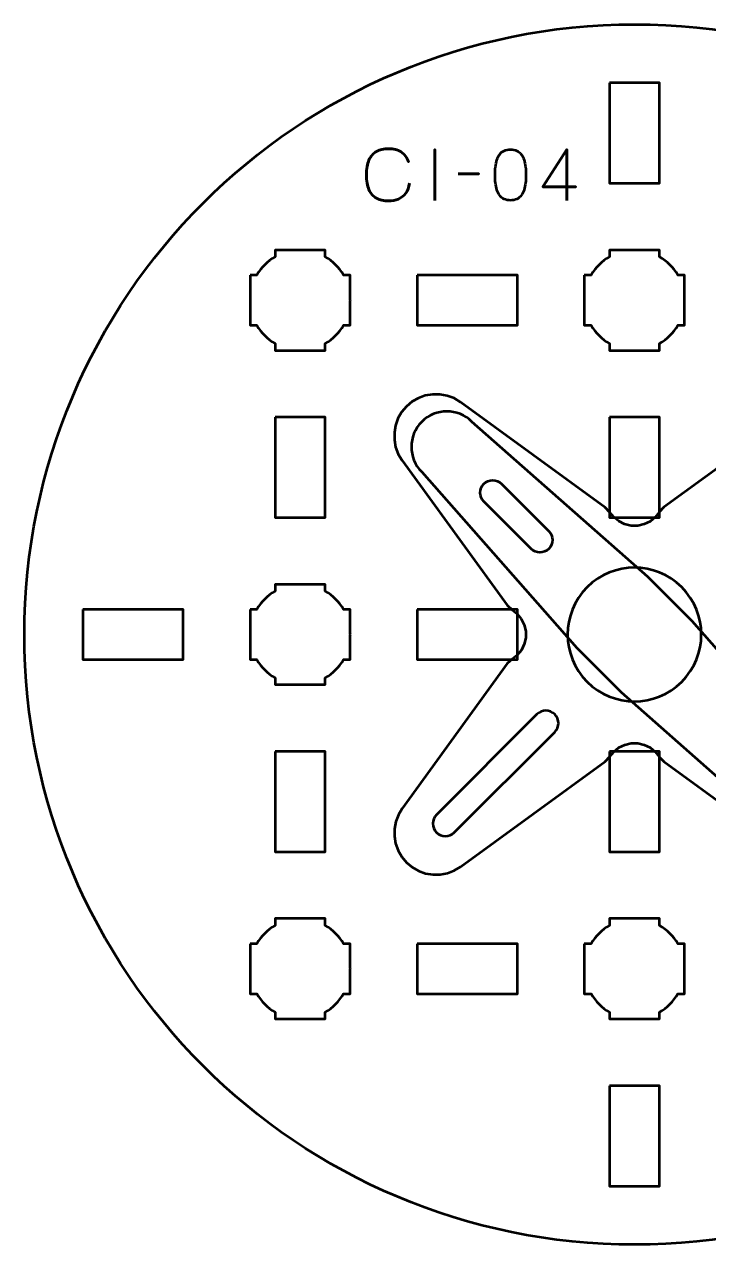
# Model space of a CAD drawing. Header units: centimetres. Extents: x -211 to 242, y -245 to 228.
# Drawn here: x -167.65 to -163.56, y -205.65 to -198.35 of the extents above; entities that cross this region are included whole.
import ezdxf

# ---------------------------------------------------------------- set-up
doc = ezdxf.new("R2010")
doc.units = ezdxf.units.CM
doc.header["$MEASUREMENT"] = 0
doc.layers.add('Layer 1', color=7, linetype='Continuous')

msp = doc.modelspace()

# ---------------------------------------------------------------- linework, layer by layer
at = {"layer": 'Layer 1', "color": 250, "lineweight": 53}
msp.add_ellipse((-164, -202), major_axis=(0, 3.65), ratio=1, dxfattribs=at)
at = {"layer": 'Layer 1', "lineweight": 53}
for points, knots in [([(-164.15004, -198.69995), (-164.15004, -198.69995), (-163.85004, -198.69995), (-163.85004, -198.69995), (-163.85004, -198.69995), (-163.85004, -198.69995), (-163.85004, -199.29995), (-163.85004, -199.29995), (-163.85004, -199.29995), (-163.85004, -199.29995), (-164.15004, -199.29995), (-164.15004, -199.29995), (-164.15004, -199.29995), (-164.15004, -199.29995), (-164.15004, -198.69995), (-164.15004, -198.69995)], [0, 0, 0, 0, 0.25, 0.25, 0.25, 0.25, 0.5, 0.5, 0.5, 0.5, 0.75, 0.75, 0.75, 0.75, 1, 1, 1, 1]), ([(-166.3, -199.84994), (-166.3, -199.84994), (-166.2598, -199.84994), (-166.2598, -199.84994), (-166.2598, -199.84994), (-166.23347, -199.80442), (-166.19551, -199.76649), (-166.15, -199.74016), (-166.15, -199.74016), (-166.15, -199.74016), (-166.15, -199.69994), (-166.15, -199.69994), (-166.15, -199.69994), (-166.15, -199.69994), (-165.85, -199.69994), (-165.85, -199.69994), (-165.85, -199.69994), (-165.85, -199.69994), (-165.85, -199.74013), (-165.85, -199.74013), (-165.85, -199.74013), (-165.80447, -199.76646), (-165.76648, -199.80441), (-165.74012, -199.84994), (-165.74012, -199.84994), (-165.74012, -199.84994), (-165.7, -199.84994), (-165.7, -199.84994), (-165.7, -199.84994), (-165.7, -199.84994), (-165.7, -199.99536), (-165.7, -199.99536), (-165.7, -199.99536), (-165.7, -199.99536), (-165.69994, -200.00001), (-165.69994, -200.00001), (-165.69994, -200.00001), (-165.69994, -200.00001), (-165.7, -200.00465), (-165.7, -200.00465), (-165.7, -200.00465), (-165.7, -200.00465), (-165.7, -200.14994), (-165.7, -200.14994), (-165.7, -200.14994), (-165.7, -200.14994), (-165.74007, -200.14994), (-165.74007, -200.14994), (-165.74007, -200.14994), (-165.76642, -200.19551), (-165.80442, -200.23352), (-165.85, -200.25988), (-165.85, -200.25988), (-165.85, -200.25988), (-165.85, -200.29994), (-165.85, -200.29994), (-165.85, -200.29994), (-165.85, -200.29994), (-165.99328, -200.29994), (-165.99328, -200.29994), (-165.99328, -200.29994), (-165.99328, -200.29994), (-165.99995, -200.30002), (-165.99995, -200.30002), (-165.99995, -200.30002), (-165.99995, -200.30002), (-166.00663, -200.29994), (-166.00663, -200.29994), (-166.00663, -200.29994), (-166.00663, -200.29994), (-166.15, -200.29994), (-166.15, -200.29994), (-166.15, -200.29994), (-166.15, -200.29994), (-166.15, -200.25984), (-166.15, -200.25984), (-166.15, -200.25984), (-166.19554, -200.23348), (-166.23352, -200.19549), (-166.25985, -200.14994), (-166.25985, -200.14994), (-166.25985, -200.14994), (-166.3, -200.14994), (-166.3, -200.14994), (-166.3, -200.14994), (-166.3, -200.14994), (-166.3, -199.84994), (-166.3, -199.84994)], [0, 0, 0, 0, 0.0454545, 0.0454545, 0.0454545, 0.0454545, 0.0909091, 0.0909091, 0.0909091, 0.0909091, 0.1363636, 0.1363636, 0.1363636, 0.1363636, 0.1818182, 0.1818182, 0.1818182, 0.1818182, 0.2272727, 0.2272727, 0.2272727, 0.2272727, 0.2727273, 0.2727273, 0.2727273, 0.2727273, 0.3181818, 0.3181818, 0.3181818, 0.3181818, 0.3636364, 0.3636364, 0.3636364, 0.3636364, 0.4090909, 0.4090909, 0.4090909, 0.4090909, 0.4545455, 0.4545455, 0.4545455, 0.4545455, 0.5, 0.5, 0.5, 0.5, 0.5454545, 0.5454545, 0.5454545, 0.5454545, 0.5909091, 0.5909091, 0.5909091, 0.5909091, 0.6363636, 0.6363636, 0.6363636, 0.6363636, 0.6818182, 0.6818182, 0.6818182, 0.6818182, 0.7272727, 0.7272727, 0.7272727, 0.7272727, 0.7727273, 0.7727273, 0.7727273, 0.7727273, 0.8181818, 0.8181818, 0.8181818, 0.8181818, 0.8636364, 0.8636364, 0.8636364, 0.8636364, 0.9090909, 0.9090909, 0.9090909, 0.9090909, 0.9545455, 0.9545455, 0.9545455, 0.9545455, 1, 1, 1, 1]), ([(-164.3, -199.84994), (-164.3, -199.84994), (-164.2598, -199.84994), (-164.2598, -199.84994), (-164.2598, -199.84994), (-164.23347, -199.80442), (-164.19551, -199.76649), (-164.15, -199.74016), (-164.15, -199.74016), (-164.15, -199.74016), (-164.15, -199.69994), (-164.15, -199.69994), (-164.15, -199.69994), (-164.15, -199.69994), (-163.85, -199.69994), (-163.85, -199.69994), (-163.85, -199.69994), (-163.85, -199.69994), (-163.85, -199.74013), (-163.85, -199.74013), (-163.85, -199.74013), (-163.80447, -199.76646), (-163.76648, -199.80441), (-163.74012, -199.84994), (-163.74012, -199.84994), (-163.74012, -199.84994), (-163.7, -199.84994), (-163.7, -199.84994), (-163.7, -199.84994), (-163.7, -199.84994), (-163.7, -199.99536), (-163.7, -199.99536), (-163.7, -199.99536), (-163.7, -199.99536), (-163.69994, -200.00001), (-163.69994, -200.00001), (-163.69994, -200.00001), (-163.69994, -200.00001), (-163.7, -200.00465), (-163.7, -200.00465), (-163.7, -200.00465), (-163.7, -200.00465), (-163.7, -200.14994), (-163.7, -200.14994), (-163.7, -200.14994), (-163.7, -200.14994), (-163.74007, -200.14994), (-163.74007, -200.14994), (-163.74007, -200.14994), (-163.76642, -200.19551), (-163.80442, -200.23352), (-163.85, -200.25988), (-163.85, -200.25988), (-163.85, -200.25988), (-163.85, -200.29994), (-163.85, -200.29994), (-163.85, -200.29994), (-163.85, -200.29994), (-163.99328, -200.29994), (-163.99328, -200.29994), (-163.99328, -200.29994), (-163.99328, -200.29994), (-163.99995, -200.30002), (-163.99995, -200.30002), (-163.99995, -200.30002), (-163.99995, -200.30002), (-164.00663, -200.29994), (-164.00663, -200.29994), (-164.00663, -200.29994), (-164.00663, -200.29994), (-164.15, -200.29994), (-164.15, -200.29994), (-164.15, -200.29994), (-164.15, -200.29994), (-164.15, -200.25984), (-164.15, -200.25984), (-164.15, -200.25984), (-164.19554, -200.23348), (-164.23352, -200.19549), (-164.25985, -200.14994), (-164.25985, -200.14994), (-164.25985, -200.14994), (-164.3, -200.14994), (-164.3, -200.14994), (-164.3, -200.14994), (-164.3, -200.14994), (-164.3, -199.84994), (-164.3, -199.84994)], [0, 0, 0, 0, 0.0454545, 0.0454545, 0.0454545, 0.0454545, 0.0909091, 0.0909091, 0.0909091, 0.0909091, 0.1363636, 0.1363636, 0.1363636, 0.1363636, 0.1818182, 0.1818182, 0.1818182, 0.1818182, 0.2272727, 0.2272727, 0.2272727, 0.2272727, 0.2727273, 0.2727273, 0.2727273, 0.2727273, 0.3181818, 0.3181818, 0.3181818, 0.3181818, 0.3636364, 0.3636364, 0.3636364, 0.3636364, 0.4090909, 0.4090909, 0.4090909, 0.4090909, 0.4545455, 0.4545455, 0.4545455, 0.4545455, 0.5, 0.5, 0.5, 0.5, 0.5454545, 0.5454545, 0.5454545, 0.5454545, 0.5909091, 0.5909091, 0.5909091, 0.5909091, 0.6363636, 0.6363636, 0.6363636, 0.6363636, 0.6818182, 0.6818182, 0.6818182, 0.6818182, 0.7272727, 0.7272727, 0.7272727, 0.7272727, 0.7727273, 0.7727273, 0.7727273, 0.7727273, 0.8181818, 0.8181818, 0.8181818, 0.8181818, 0.8636364, 0.8636364, 0.8636364, 0.8636364, 0.9090909, 0.9090909, 0.9090909, 0.9090909, 0.9545455, 0.9545455, 0.9545455, 0.9545455, 1, 1, 1, 1]), ([(-165.29999, -199.84993), (-165.29999, -199.84993), (-164.69998, -199.84993), (-164.69998, -199.84993), (-164.69998, -199.84993), (-164.69998, -199.84993), (-164.69998, -200.14993), (-164.69998, -200.14993), (-164.69998, -200.14993), (-164.69998, -200.14993), (-165.29999, -200.14993), (-165.29999, -200.14993), (-165.29999, -200.14993), (-165.29999, -200.14993), (-165.29999, -199.84993), (-165.29999, -199.84993)], [0, 0, 0, 0, 0.25, 0.25, 0.25, 0.25, 0.5, 0.5, 0.5, 0.5, 0.75, 0.75, 0.75, 0.75, 1, 1, 1, 1]), ([(-166.14997, -200.69991), (-166.14997, -200.69991), (-165.84997, -200.69991), (-165.84997, -200.69991), (-165.84997, -200.69991), (-165.84997, -200.69991), (-165.84997, -201.29992), (-165.84997, -201.29992), (-165.84997, -201.29992), (-165.84997, -201.29992), (-166.14997, -201.29992), (-166.14997, -201.29992), (-166.14997, -201.29992), (-166.14997, -201.29992), (-166.14997, -200.69991), (-166.14997, -200.69991)], [0, 0, 0, 0, 0.25, 0.25, 0.25, 0.25, 0.5, 0.5, 0.5, 0.5, 0.75, 0.75, 0.75, 0.75, 1, 1, 1, 1]), ([(-164.15004, -200.69991), (-164.15004, -200.69991), (-163.85004, -200.69991), (-163.85004, -200.69991), (-163.85004, -200.69991), (-163.85004, -200.69991), (-163.85004, -201.29992), (-163.85004, -201.29992), (-163.85004, -201.29992), (-163.85004, -201.29992), (-164.15004, -201.29992), (-164.15004, -201.29992), (-164.15004, -201.29992), (-164.15004, -201.29992), (-164.15004, -200.69991), (-164.15004, -200.69991)], [0, 0, 0, 0, 0.25, 0.25, 0.25, 0.25, 0.5, 0.5, 0.5, 0.5, 0.75, 0.75, 0.75, 0.75, 1, 1, 1, 1]), ([(-166.3, -201.84994), (-166.3, -201.84994), (-166.2598, -201.84994), (-166.2598, -201.84994), (-166.2598, -201.84994), (-166.23347, -201.80442), (-166.19551, -201.76649), (-166.15, -201.74016), (-166.15, -201.74016), (-166.15, -201.74016), (-166.15, -201.69994), (-166.15, -201.69994), (-166.15, -201.69994), (-166.15, -201.69994), (-165.85, -201.69994), (-165.85, -201.69994), (-165.85, -201.69994), (-165.85, -201.69994), (-165.85, -201.74013), (-165.85, -201.74013), (-165.85, -201.74013), (-165.80447, -201.76646), (-165.76648, -201.80441), (-165.74012, -201.84994), (-165.74012, -201.84994), (-165.74012, -201.84994), (-165.7, -201.84994), (-165.7, -201.84994), (-165.7, -201.84994), (-165.7, -201.84994), (-165.7, -201.99536), (-165.7, -201.99536), (-165.7, -201.99536), (-165.7, -201.99536), (-165.69994, -202.00001), (-165.69994, -202.00001), (-165.69994, -202.00001), (-165.69994, -202.00001), (-165.7, -202.00465), (-165.7, -202.00465), (-165.7, -202.00465), (-165.7, -202.00465), (-165.7, -202.14994), (-165.7, -202.14994), (-165.7, -202.14994), (-165.7, -202.14994), (-165.74007, -202.14994), (-165.74007, -202.14994), (-165.74007, -202.14994), (-165.76642, -202.19551), (-165.80442, -202.23352), (-165.85, -202.25988), (-165.85, -202.25988), (-165.85, -202.25988), (-165.85, -202.29994), (-165.85, -202.29994), (-165.85, -202.29994), (-165.85, -202.29994), (-165.99328, -202.29994), (-165.99328, -202.29994), (-165.99328, -202.29994), (-165.99328, -202.29994), (-165.99995, -202.30002), (-165.99995, -202.30002), (-165.99995, -202.30002), (-165.99995, -202.30002), (-166.00663, -202.29994), (-166.00663, -202.29994), (-166.00663, -202.29994), (-166.00663, -202.29994), (-166.15, -202.29994), (-166.15, -202.29994), (-166.15, -202.29994), (-166.15, -202.29994), (-166.15, -202.25984), (-166.15, -202.25984), (-166.15, -202.25984), (-166.19554, -202.23348), (-166.23352, -202.19549), (-166.25985, -202.14994), (-166.25985, -202.14994), (-166.25985, -202.14994), (-166.3, -202.14994), (-166.3, -202.14994), (-166.3, -202.14994), (-166.3, -202.14994), (-166.3, -201.84994), (-166.3, -201.84994)], [0, 0, 0, 0, 0.0454545, 0.0454545, 0.0454545, 0.0454545, 0.0909091, 0.0909091, 0.0909091, 0.0909091, 0.1363636, 0.1363636, 0.1363636, 0.1363636, 0.1818182, 0.1818182, 0.1818182, 0.1818182, 0.2272727, 0.2272727, 0.2272727, 0.2272727, 0.2727273, 0.2727273, 0.2727273, 0.2727273, 0.3181818, 0.3181818, 0.3181818, 0.3181818, 0.3636364, 0.3636364, 0.3636364, 0.3636364, 0.4090909, 0.4090909, 0.4090909, 0.4090909, 0.4545455, 0.4545455, 0.4545455, 0.4545455, 0.5, 0.5, 0.5, 0.5, 0.5454545, 0.5454545, 0.5454545, 0.5454545, 0.5909091, 0.5909091, 0.5909091, 0.5909091, 0.6363636, 0.6363636, 0.6363636, 0.6363636, 0.6818182, 0.6818182, 0.6818182, 0.6818182, 0.7272727, 0.7272727, 0.7272727, 0.7272727, 0.7727273, 0.7727273, 0.7727273, 0.7727273, 0.8181818, 0.8181818, 0.8181818, 0.8181818, 0.8636364, 0.8636364, 0.8636364, 0.8636364, 0.9090909, 0.9090909, 0.9090909, 0.9090909, 0.9545455, 0.9545455, 0.9545455, 0.9545455, 1, 1, 1, 1]), ([(-167.29995, -201.84986), (-167.29995, -201.84986), (-166.69995, -201.84986), (-166.69995, -201.84986), (-166.69995, -201.84986), (-166.69995, -201.84986), (-166.69995, -202.14986), (-166.69995, -202.14986), (-166.69995, -202.14986), (-166.69995, -202.14986), (-167.29995, -202.14986), (-167.29995, -202.14986), (-167.29995, -202.14986), (-167.29995, -202.14986), (-167.29995, -201.84986), (-167.29995, -201.84986)], [0, 0, 0, 0, 0.25, 0.25, 0.25, 0.25, 0.5, 0.5, 0.5, 0.5, 0.75, 0.75, 0.75, 0.75, 1, 1, 1, 1]), ([(-165.29999, -201.84986), (-165.29999, -201.84986), (-164.69998, -201.84986), (-164.69998, -201.84986), (-164.69998, -201.84986), (-164.69998, -201.84986), (-164.69998, -202.14986), (-164.69998, -202.14986), (-164.69998, -202.14986), (-164.69998, -202.14986), (-165.29999, -202.14986), (-165.29999, -202.14986), (-165.29999, -202.14986), (-165.29999, -202.14986), (-165.29999, -201.84986), (-165.29999, -201.84986)], [0, 0, 0, 0, 0.25, 0.25, 0.25, 0.25, 0.5, 0.5, 0.5, 0.5, 0.75, 0.75, 0.75, 0.75, 1, 1, 1, 1]), ([(-166.14997, -202.69998), (-166.14997, -202.69998), (-165.84997, -202.69998), (-165.84997, -202.69998), (-165.84997, -202.69998), (-165.84997, -202.69998), (-165.84997, -203.29998), (-165.84997, -203.29998), (-165.84997, -203.29998), (-165.84997, -203.29998), (-166.14997, -203.29998), (-166.14997, -203.29998), (-166.14997, -203.29998), (-166.14997, -203.29998), (-166.14997, -202.69998), (-166.14997, -202.69998)], [0, 0, 0, 0, 0.25, 0.25, 0.25, 0.25, 0.5, 0.5, 0.5, 0.5, 0.75, 0.75, 0.75, 0.75, 1, 1, 1, 1]), ([(-164.15004, -202.69998), (-164.15004, -202.69998), (-163.85004, -202.69998), (-163.85004, -202.69998), (-163.85004, -202.69998), (-163.85004, -202.69998), (-163.85004, -203.29998), (-163.85004, -203.29998), (-163.85004, -203.29998), (-163.85004, -203.29998), (-164.15004, -203.29998), (-164.15004, -203.29998), (-164.15004, -203.29998), (-164.15004, -203.29998), (-164.15004, -202.69998), (-164.15004, -202.69998)], [0, 0, 0, 0, 0.25, 0.25, 0.25, 0.25, 0.5, 0.5, 0.5, 0.5, 0.75, 0.75, 0.75, 0.75, 1, 1, 1, 1]), ([(-166.3, -203.84994), (-166.3, -203.84994), (-166.2598, -203.84994), (-166.2598, -203.84994), (-166.2598, -203.84994), (-166.23347, -203.80442), (-166.19551, -203.76649), (-166.15, -203.74016), (-166.15, -203.74016), (-166.15, -203.74016), (-166.15, -203.69994), (-166.15, -203.69994), (-166.15, -203.69994), (-166.15, -203.69994), (-165.85, -203.69994), (-165.85, -203.69994), (-165.85, -203.69994), (-165.85, -203.69994), (-165.85, -203.74013), (-165.85, -203.74013), (-165.85, -203.74013), (-165.80447, -203.76646), (-165.76648, -203.80441), (-165.74012, -203.84994), (-165.74012, -203.84994), (-165.74012, -203.84994), (-165.7, -203.84994), (-165.7, -203.84994), (-165.7, -203.84994), (-165.7, -203.84994), (-165.7, -203.99536), (-165.7, -203.99536), (-165.7, -203.99536), (-165.7, -203.99536), (-165.69994, -204.00001), (-165.69994, -204.00001), (-165.69994, -204.00001), (-165.69994, -204.00001), (-165.7, -204.00465), (-165.7, -204.00465), (-165.7, -204.00465), (-165.7, -204.00465), (-165.7, -204.14994), (-165.7, -204.14994), (-165.7, -204.14994), (-165.7, -204.14994), (-165.74007, -204.14994), (-165.74007, -204.14994), (-165.74007, -204.14994), (-165.76642, -204.19551), (-165.80442, -204.23352), (-165.85, -204.25988), (-165.85, -204.25988), (-165.85, -204.25988), (-165.85, -204.29994), (-165.85, -204.29994), (-165.85, -204.29994), (-165.85, -204.29994), (-165.99328, -204.29994), (-165.99328, -204.29994), (-165.99328, -204.29994), (-165.99328, -204.29994), (-165.99995, -204.30002), (-165.99995, -204.30002), (-165.99995, -204.30002), (-165.99995, -204.30002), (-166.00663, -204.29994), (-166.00663, -204.29994), (-166.00663, -204.29994), (-166.00663, -204.29994), (-166.15, -204.29994), (-166.15, -204.29994), (-166.15, -204.29994), (-166.15, -204.29994), (-166.15, -204.25984), (-166.15, -204.25984), (-166.15, -204.25984), (-166.19554, -204.23348), (-166.23352, -204.19549), (-166.25985, -204.14994), (-166.25985, -204.14994), (-166.25985, -204.14994), (-166.3, -204.14994), (-166.3, -204.14994), (-166.3, -204.14994), (-166.3, -204.14994), (-166.3, -203.84994), (-166.3, -203.84994)], [0, 0, 0, 0, 0.0454545, 0.0454545, 0.0454545, 0.0454545, 0.0909091, 0.0909091, 0.0909091, 0.0909091, 0.1363636, 0.1363636, 0.1363636, 0.1363636, 0.1818182, 0.1818182, 0.1818182, 0.1818182, 0.2272727, 0.2272727, 0.2272727, 0.2272727, 0.2727273, 0.2727273, 0.2727273, 0.2727273, 0.3181818, 0.3181818, 0.3181818, 0.3181818, 0.3636364, 0.3636364, 0.3636364, 0.3636364, 0.4090909, 0.4090909, 0.4090909, 0.4090909, 0.4545455, 0.4545455, 0.4545455, 0.4545455, 0.5, 0.5, 0.5, 0.5, 0.5454545, 0.5454545, 0.5454545, 0.5454545, 0.5909091, 0.5909091, 0.5909091, 0.5909091, 0.6363636, 0.6363636, 0.6363636, 0.6363636, 0.6818182, 0.6818182, 0.6818182, 0.6818182, 0.7272727, 0.7272727, 0.7272727, 0.7272727, 0.7727273, 0.7727273, 0.7727273, 0.7727273, 0.8181818, 0.8181818, 0.8181818, 0.8181818, 0.8636364, 0.8636364, 0.8636364, 0.8636364, 0.9090909, 0.9090909, 0.9090909, 0.9090909, 0.9545455, 0.9545455, 0.9545455, 0.9545455, 1, 1, 1, 1]), ([(-164.3, -203.84994), (-164.3, -203.84994), (-164.2598, -203.84994), (-164.2598, -203.84994), (-164.2598, -203.84994), (-164.23347, -203.80442), (-164.19551, -203.76649), (-164.15, -203.74016), (-164.15, -203.74016), (-164.15, -203.74016), (-164.15, -203.69994), (-164.15, -203.69994), (-164.15, -203.69994), (-164.15, -203.69994), (-163.85, -203.69994), (-163.85, -203.69994), (-163.85, -203.69994), (-163.85, -203.69994), (-163.85, -203.74013), (-163.85, -203.74013), (-163.85, -203.74013), (-163.80447, -203.76646), (-163.76648, -203.80441), (-163.74012, -203.84994), (-163.74012, -203.84994), (-163.74012, -203.84994), (-163.7, -203.84994), (-163.7, -203.84994), (-163.7, -203.84994), (-163.7, -203.84994), (-163.7, -203.99536), (-163.7, -203.99536), (-163.7, -203.99536), (-163.7, -203.99536), (-163.69994, -204.00001), (-163.69994, -204.00001), (-163.69994, -204.00001), (-163.69994, -204.00001), (-163.7, -204.00465), (-163.7, -204.00465), (-163.7, -204.00465), (-163.7, -204.00465), (-163.7, -204.14994), (-163.7, -204.14994), (-163.7, -204.14994), (-163.7, -204.14994), (-163.74007, -204.14994), (-163.74007, -204.14994), (-163.74007, -204.14994), (-163.76642, -204.19551), (-163.80442, -204.23352), (-163.85, -204.25988), (-163.85, -204.25988), (-163.85, -204.25988), (-163.85, -204.29994), (-163.85, -204.29994), (-163.85, -204.29994), (-163.85, -204.29994), (-163.99328, -204.29994), (-163.99328, -204.29994), (-163.99328, -204.29994), (-163.99328, -204.29994), (-163.99995, -204.30002), (-163.99995, -204.30002), (-163.99995, -204.30002), (-163.99995, -204.30002), (-164.00663, -204.29994), (-164.00663, -204.29994), (-164.00663, -204.29994), (-164.00663, -204.29994), (-164.15, -204.29994), (-164.15, -204.29994), (-164.15, -204.29994), (-164.15, -204.29994), (-164.15, -204.25984), (-164.15, -204.25984), (-164.15, -204.25984), (-164.19554, -204.23348), (-164.23352, -204.19549), (-164.25985, -204.14994), (-164.25985, -204.14994), (-164.25985, -204.14994), (-164.3, -204.14994), (-164.3, -204.14994), (-164.3, -204.14994), (-164.3, -204.14994), (-164.3, -203.84994), (-164.3, -203.84994)], [0, 0, 0, 0, 0.0454545, 0.0454545, 0.0454545, 0.0454545, 0.0909091, 0.0909091, 0.0909091, 0.0909091, 0.1363636, 0.1363636, 0.1363636, 0.1363636, 0.1818182, 0.1818182, 0.1818182, 0.1818182, 0.2272727, 0.2272727, 0.2272727, 0.2272727, 0.2727273, 0.2727273, 0.2727273, 0.2727273, 0.3181818, 0.3181818, 0.3181818, 0.3181818, 0.3636364, 0.3636364, 0.3636364, 0.3636364, 0.4090909, 0.4090909, 0.4090909, 0.4090909, 0.4545455, 0.4545455, 0.4545455, 0.4545455, 0.5, 0.5, 0.5, 0.5, 0.5454545, 0.5454545, 0.5454545, 0.5454545, 0.5909091, 0.5909091, 0.5909091, 0.5909091, 0.6363636, 0.6363636, 0.6363636, 0.6363636, 0.6818182, 0.6818182, 0.6818182, 0.6818182, 0.7272727, 0.7272727, 0.7272727, 0.7272727, 0.7727273, 0.7727273, 0.7727273, 0.7727273, 0.8181818, 0.8181818, 0.8181818, 0.8181818, 0.8636364, 0.8636364, 0.8636364, 0.8636364, 0.9090909, 0.9090909, 0.9090909, 0.9090909, 0.9545455, 0.9545455, 0.9545455, 0.9545455, 1, 1, 1, 1]), ([(-165.29999, -203.84996), (-165.29999, -203.84996), (-164.69998, -203.84996), (-164.69998, -203.84996), (-164.69998, -203.84996), (-164.69998, -203.84996), (-164.69998, -204.14997), (-164.69998, -204.14997), (-164.69998, -204.14997), (-164.69998, -204.14997), (-165.29999, -204.14997), (-165.29999, -204.14997), (-165.29999, -204.14997), (-165.29999, -204.14997), (-165.29999, -203.84996), (-165.29999, -203.84996)], [0, 0, 0, 0, 0.25, 0.25, 0.25, 0.25, 0.5, 0.5, 0.5, 0.5, 0.75, 0.75, 0.75, 0.75, 1, 1, 1, 1]), ([(-164.15004, -204.69995), (-164.15004, -204.69995), (-163.85004, -204.69995), (-163.85004, -204.69995), (-163.85004, -204.69995), (-163.85004, -204.69995), (-163.85004, -205.29995), (-163.85004, -205.29995), (-163.85004, -205.29995), (-163.85004, -205.29995), (-164.15004, -205.29995), (-164.15004, -205.29995), (-164.15004, -205.29995), (-164.15004, -205.29995), (-164.15004, -204.69995), (-164.15004, -204.69995)], [0, 0, 0, 0, 0.25, 0.25, 0.25, 0.25, 0.5, 0.5, 0.5, 0.5, 0.75, 0.75, 0.75, 0.75, 1, 1, 1, 1])]:
    msp.add_open_spline(points, degree=3, knots=knots, dxfattribs=at)
at = {"layer": 'Layer 1', "color": 30, "lineweight": 53}
for points, knots in [([(-165.34501, -199.30033), (-165.34953, -199.32453), (-165.35743, -199.3445), (-165.36851, -199.36016), (-165.36851, -199.36016), (-165.37965, -199.37576), (-165.39391, -199.38733), (-165.41126, -199.39488), (-165.41126, -199.39488), (-165.42855, -199.40243), (-165.44887, -199.40624), (-165.47201, -199.40617), (-165.47201, -199.40617), (-165.50016, -199.40624), (-165.52408, -199.4008), (-165.5437, -199.38973), (-165.5437, -199.38973), (-165.56331, -199.37872), (-165.57827, -199.36172), (-165.58857, -199.33865), (-165.58857, -199.33865), (-165.59887, -199.31557), (-165.60402, -199.28601), (-165.60409, -199.24996), (-165.60409, -199.24996), (-165.60402, -199.21405), (-165.59887, -199.18455), (-165.58857, -199.16148), (-165.58857, -199.16148), (-165.57827, -199.13841), (-165.56331, -199.12134), (-165.5437, -199.11026), (-165.5437, -199.11026), (-165.52408, -199.09918), (-165.50016, -199.09368), (-165.47201, -199.09375), (-165.47201, -199.09375), (-165.44188, -199.09368), (-165.41663, -199.1001), (-165.39631, -199.11301), (-165.39631, -199.11301), (-165.37606, -199.12592), (-165.36117, -199.14589), (-165.35179, -199.17291), (-165.35179, -199.17291), (-165.36117, -199.14589), (-165.37606, -199.12592), (-165.39631, -199.11301), (-165.39631, -199.11301), (-165.41663, -199.1001), (-165.44188, -199.09368), (-165.47201, -199.09375), (-165.47201, -199.09375), (-165.50016, -199.09368), (-165.52408, -199.09918), (-165.5437, -199.11026), (-165.5437, -199.11026), (-165.56331, -199.12134), (-165.57827, -199.13841), (-165.58857, -199.16148), (-165.58857, -199.16148), (-165.59887, -199.18455), (-165.60402, -199.21405), (-165.60409, -199.24996), (-165.60409, -199.24996), (-165.60402, -199.28601), (-165.59887, -199.31557), (-165.58857, -199.33865), (-165.58857, -199.33865), (-165.57827, -199.36172), (-165.56331, -199.37872), (-165.5437, -199.38973), (-165.5437, -199.38973), (-165.52408, -199.4008), (-165.50016, -199.40624), (-165.47201, -199.40617), (-165.47201, -199.40617), (-165.44887, -199.40624), (-165.42855, -199.40243), (-165.41126, -199.39488), (-165.41126, -199.39488), (-165.39391, -199.38733), (-165.37965, -199.37576), (-165.36851, -199.36016), (-165.36851, -199.36016), (-165.35743, -199.3445), (-165.34953, -199.32453), (-165.34501, -199.30033)], [0, 0, 0, 0, 0.0454545, 0.0454545, 0.0454545, 0.0454545, 0.0909091, 0.0909091, 0.0909091, 0.0909091, 0.1363636, 0.1363636, 0.1363636, 0.1363636, 0.1818182, 0.1818182, 0.1818182, 0.1818182, 0.2272727, 0.2272727, 0.2272727, 0.2272727, 0.2727273, 0.2727273, 0.2727273, 0.2727273, 0.3181818, 0.3181818, 0.3181818, 0.3181818, 0.3636364, 0.3636364, 0.3636364, 0.3636364, 0.4090909, 0.4090909, 0.4090909, 0.4090909, 0.4545455, 0.4545455, 0.4545455, 0.4545455, 0.5, 0.5, 0.5, 0.5, 0.5454545, 0.5454545, 0.5454545, 0.5454545, 0.5909091, 0.5909091, 0.5909091, 0.5909091, 0.6363636, 0.6363636, 0.6363636, 0.6363636, 0.6818182, 0.6818182, 0.6818182, 0.6818182, 0.7272727, 0.7272727, 0.7272727, 0.7272727, 0.7727273, 0.7727273, 0.7727273, 0.7727273, 0.8181818, 0.8181818, 0.8181818, 0.8181818, 0.8636364, 0.8636364, 0.8636364, 0.8636364, 0.9090909, 0.9090909, 0.9090909, 0.9090909, 0.9545455, 0.9545455, 0.9545455, 0.9545455, 1, 1, 1, 1]), ([(-165.19515, -199.40278), (-165.19515, -199.40278), (-165.19515, -199.09756), (-165.19515, -199.09756), (-165.19515, -199.09756), (-165.19515, -199.09756), (-165.19515, -199.40278), (-165.19515, -199.40278)], [0, 0, 0, 0, 0.5, 0.5, 0.5, 0.5, 1, 1, 1, 1]), ([(-164.74176, -199.40278), (-164.72695, -199.40271), (-164.71418, -199.4001), (-164.70352, -199.39502), (-164.70352, -199.39502), (-164.69294, -199.38994), (-164.68412, -199.38267), (-164.67707, -199.37343), (-164.67707, -199.37343), (-164.67008, -199.36412), (-164.66458, -199.35311), (-164.66049, -199.34041), (-164.66049, -199.34041), (-164.65646, -199.32771), (-164.65357, -199.31381), (-164.65195, -199.29857), (-164.65195, -199.29857), (-164.65025, -199.28333), (-164.64941, -199.26731), (-164.64948, -199.25038), (-164.64948, -199.25038), (-164.64941, -199.23352), (-164.65025, -199.2175), (-164.65195, -199.20233), (-164.65195, -199.20233), (-164.65357, -199.18716), (-164.65646, -199.17319), (-164.66049, -199.16049), (-164.66049, -199.16049), (-164.66458, -199.14786), (-164.67008, -199.13686), (-164.67707, -199.12747), (-164.67707, -199.12747), (-164.68412, -199.11816), (-164.69294, -199.11089), (-164.70352, -199.10581), (-164.70352, -199.10581), (-164.71418, -199.10066), (-164.72695, -199.09805), (-164.74176, -199.09798), (-164.74176, -199.09798), (-164.75658, -199.09805), (-164.76935, -199.10066), (-164.78001, -199.10581), (-164.78001, -199.10581), (-164.79059, -199.11089), (-164.79941, -199.11816), (-164.80646, -199.12747), (-164.80646, -199.12747), (-164.81345, -199.13686), (-164.81895, -199.14786), (-164.82304, -199.16049), (-164.82304, -199.16049), (-164.82707, -199.17319), (-164.82996, -199.18716), (-164.83158, -199.20233), (-164.83158, -199.20233), (-164.83327, -199.2175), (-164.83412, -199.23352), (-164.83405, -199.25038), (-164.83405, -199.25038), (-164.83412, -199.26731), (-164.83327, -199.28333), (-164.83158, -199.29857), (-164.83158, -199.29857), (-164.82996, -199.31381), (-164.82707, -199.32771), (-164.82304, -199.34041), (-164.82304, -199.34041), (-164.81895, -199.35311), (-164.81345, -199.36412), (-164.80646, -199.37343), (-164.80646, -199.37343), (-164.79941, -199.38267), (-164.79059, -199.38994), (-164.78001, -199.39502), (-164.78001, -199.39502), (-164.76935, -199.4001), (-164.75658, -199.40271), (-164.74176, -199.40278)], [0, 0, 0, 0, 0.05, 0.05, 0.05, 0.05, 0.1, 0.1, 0.1, 0.1, 0.15, 0.15, 0.15, 0.15, 0.2, 0.2, 0.2, 0.2, 0.25, 0.25, 0.25, 0.25, 0.3, 0.3, 0.3, 0.3, 0.35, 0.35, 0.35, 0.35, 0.4, 0.4, 0.4, 0.4, 0.45, 0.45, 0.45, 0.45, 0.5, 0.5, 0.5, 0.5, 0.55, 0.55, 0.55, 0.55, 0.6, 0.6, 0.6, 0.6, 0.65, 0.65, 0.65, 0.65, 0.7, 0.7, 0.7, 0.7, 0.75, 0.75, 0.75, 0.75, 0.8, 0.8, 0.8, 0.8, 0.85, 0.85, 0.85, 0.85, 0.9, 0.9, 0.9, 0.9, 0.95, 0.95, 0.95, 0.95, 1, 1, 1, 1]), ([(-164.74176, -199.40278), (-164.72695, -199.40271), (-164.71418, -199.4001), (-164.70352, -199.39502), (-164.70352, -199.39502), (-164.69294, -199.38994), (-164.68412, -199.38267), (-164.67707, -199.37343), (-164.67707, -199.37343), (-164.67008, -199.36412), (-164.66458, -199.35311), (-164.66049, -199.34041), (-164.66049, -199.34041), (-164.65646, -199.32771), (-164.65357, -199.31381), (-164.65195, -199.29857), (-164.65195, -199.29857), (-164.65025, -199.28333), (-164.64941, -199.26731), (-164.64948, -199.25038), (-164.64948, -199.25038), (-164.64941, -199.23352), (-164.65025, -199.2175), (-164.65195, -199.20233), (-164.65195, -199.20233), (-164.65357, -199.18716), (-164.65646, -199.17319), (-164.66049, -199.16049), (-164.66049, -199.16049), (-164.66458, -199.14786), (-164.67008, -199.13686), (-164.67707, -199.12747), (-164.67707, -199.12747), (-164.68412, -199.11816), (-164.69294, -199.11089), (-164.70352, -199.10581), (-164.70352, -199.10581), (-164.71418, -199.10066), (-164.72695, -199.09805), (-164.74176, -199.09798), (-164.74176, -199.09798), (-164.75658, -199.09805), (-164.76935, -199.10066), (-164.78001, -199.10581), (-164.78001, -199.10581), (-164.79059, -199.11089), (-164.79941, -199.11816), (-164.80646, -199.12747), (-164.80646, -199.12747), (-164.81345, -199.13686), (-164.81895, -199.14786), (-164.82304, -199.16049), (-164.82304, -199.16049), (-164.82707, -199.17319), (-164.82996, -199.18716), (-164.83158, -199.20233), (-164.83158, -199.20233), (-164.83327, -199.2175), (-164.83412, -199.23352), (-164.83405, -199.25038), (-164.83405, -199.25038), (-164.83412, -199.26731), (-164.83327, -199.28333), (-164.83158, -199.29857), (-164.83158, -199.29857), (-164.82996, -199.31381), (-164.82707, -199.32771), (-164.82304, -199.34041), (-164.82304, -199.34041), (-164.81895, -199.35311), (-164.81345, -199.36412), (-164.80646, -199.37343), (-164.80646, -199.37343), (-164.79941, -199.38267), (-164.79059, -199.38994), (-164.78001, -199.39502), (-164.78001, -199.39502), (-164.76935, -199.4001), (-164.75658, -199.40271), (-164.74176, -199.40278)], [0, 0, 0, 0, 0.05, 0.05, 0.05, 0.05, 0.1, 0.1, 0.1, 0.1, 0.15, 0.15, 0.15, 0.15, 0.2, 0.2, 0.2, 0.2, 0.25, 0.25, 0.25, 0.25, 0.3, 0.3, 0.3, 0.3, 0.35, 0.35, 0.35, 0.35, 0.4, 0.4, 0.4, 0.4, 0.45, 0.45, 0.45, 0.45, 0.5, 0.5, 0.5, 0.5, 0.55, 0.55, 0.55, 0.55, 0.6, 0.6, 0.6, 0.6, 0.65, 0.65, 0.65, 0.65, 0.7, 0.7, 0.7, 0.7, 0.75, 0.75, 0.75, 0.75, 0.8, 0.8, 0.8, 0.8, 0.85, 0.85, 0.85, 0.85, 0.9, 0.9, 0.9, 0.9, 0.95, 0.95, 0.95, 0.95, 1, 1, 1, 1]), ([(-164.40522, -199.40278), (-164.40522, -199.40278), (-164.40522, -199.09756), (-164.40522, -199.09756), (-164.40522, -199.09756), (-164.40522, -199.09756), (-164.54915, -199.3215), (-164.54915, -199.3215), (-164.54915, -199.3215), (-164.54915, -199.3215), (-164.35103, -199.3215), (-164.35103, -199.3215), (-164.35103, -199.3215), (-164.35103, -199.3215), (-164.54915, -199.3215), (-164.54915, -199.3215), (-164.54915, -199.3215), (-164.54915, -199.3215), (-164.40522, -199.09756), (-164.40522, -199.09756), (-164.40522, -199.09756), (-164.40522, -199.09756), (-164.40522, -199.40278), (-164.40522, -199.40278)], [0, 0, 0, 0, 0.1666667, 0.1666667, 0.1666667, 0.1666667, 0.3333333, 0.3333333, 0.3333333, 0.3333333, 0.5, 0.5, 0.5, 0.5, 0.6666667, 0.6666667, 0.6666667, 0.6666667, 0.8333333, 0.8333333, 0.8333333, 0.8333333, 1, 1, 1, 1]), ([(-165.05418, -199.24318), (-165.05418, -199.24318), (-164.93099, -199.24318), (-164.93099, -199.24318), (-164.93099, -199.24318), (-164.93099, -199.24318), (-165.05418, -199.24318), (-165.05418, -199.24318)], [0, 0, 0, 0, 0.5, 0.5, 0.5, 0.5, 1, 1, 1, 1]), ([(-165.04126, -200.6098), (-165.04126, -200.6098), (-164.17532, -201.23937), (-164.17532, -201.23937), (-164.17532, -201.23937), (-164.17532, -201.23937), (-164.14843, -201.26738), (-164.14843, -201.26738), (-164.14843, -201.26738), (-164.14843, -201.26738), (-164.12435, -201.29819), (-164.12435, -201.29819), (-164.12435, -201.29819), (-164.12435, -201.29819), (-164.0941, -201.32283), (-164.0941, -201.32283), (-164.0941, -201.32283), (-164.0941, -201.32283), (-164.05882, -201.34019), (-164.05882, -201.34019), (-164.05882, -201.34019), (-164.05882, -201.34019), (-164.0196, -201.34916), (-164.0196, -201.34916), (-164.0196, -201.34916), (-164.0196, -201.34916), (-163.98039, -201.34915), (-163.98039, -201.34915), (-163.98039, -201.34915), (-163.98039, -201.34915), (-163.94231, -201.34019), (-163.94231, -201.34019), (-163.94231, -201.34019), (-163.94231, -201.34019), (-163.90646, -201.32338), (-163.90646, -201.32338), (-163.90646, -201.32338), (-163.90646, -201.32338), (-163.87565, -201.29818), (-163.87565, -201.29818), (-163.87565, -201.29818), (-163.87565, -201.29818), (-163.85158, -201.26738), (-163.85158, -201.26738), (-163.85158, -201.26738), (-163.85158, -201.26738), (-163.82525, -201.23881), (-163.82525, -201.23881), (-163.82525, -201.23881), (-163.82525, -201.23881), (-162.9593, -200.61036), (-162.9593, -200.61036), (-162.9593, -200.61036), (-162.9593, -200.61036), (-162.92177, -200.58739), (-162.92177, -200.58739), (-162.92177, -200.58739), (-162.92177, -200.58739), (-162.88089, -200.57228), (-162.88089, -200.57228), (-162.88089, -200.57228), (-162.88089, -200.57228), (-162.83775, -200.56387), (-162.83775, -200.56387), (-162.83775, -200.56387), (-162.83775, -200.56387), (-162.79351, -200.56331), (-162.79351, -200.56331), (-162.79351, -200.56331), (-162.79351, -200.56331), (-162.74982, -200.57115), (-162.74982, -200.57115), (-162.74982, -200.57115), (-162.74982, -200.57115), (-162.70837, -200.58572), (-162.70837, -200.58572), (-162.70837, -200.58572), (-162.70837, -200.58572), (-162.66973, -200.60756), (-162.66973, -200.60756), (-162.66973, -200.60756), (-162.66973, -200.60756), (-162.63612, -200.63556), (-162.63612, -200.63556), (-162.63612, -200.63556), (-162.63612, -200.63556), (-162.60755, -200.66973), (-162.60755, -200.66973), (-162.60755, -200.66973), (-162.60755, -200.66973), (-162.58571, -200.70838), (-162.58571, -200.70838), (-162.58571, -200.70838), (-162.58571, -200.70838), (-162.57114, -200.74982), (-162.57114, -200.74982), (-162.57114, -200.74982), (-162.57114, -200.74982), (-162.56386, -200.79296), (-162.56386, -200.79296), (-162.56386, -200.79296), (-162.56386, -200.79296), (-162.56442, -200.8372), (-162.56442, -200.8372), (-162.56442, -200.8372), (-162.56442, -200.8372), (-162.57227, -200.8809), (-162.57227, -200.8809), (-162.57227, -200.8809), (-162.57227, -200.8809), (-162.58738, -200.92178), (-162.58738, -200.92178), (-162.58738, -200.92178), (-162.58738, -200.92178), (-162.61035, -200.95931), (-162.61035, -200.95931), (-162.61035, -200.95931), (-162.61035, -200.95931), (-163.23936, -201.8247), (-163.23936, -201.8247), (-163.23936, -201.8247), (-163.23936, -201.8247), (-163.26738, -201.85158), (-163.26738, -201.85158), (-163.26738, -201.85158), (-163.26738, -201.85158), (-163.29817, -201.87566), (-163.29817, -201.87566), (-163.29817, -201.87566), (-163.29817, -201.87566), (-163.32337, -201.90647), (-163.32337, -201.90647), (-163.32337, -201.90647), (-163.32337, -201.90647), (-163.34018, -201.94232), (-163.34018, -201.94232), (-163.34018, -201.94232), (-163.34018, -201.94232), (-163.34914, -201.98039), (-163.34914, -201.98039), (-163.34914, -201.98039), (-163.34914, -201.98039), (-163.34915, -202.01961), (-163.34915, -202.01961), (-163.34915, -202.01961), (-163.34915, -202.01961), (-163.34075, -202.05826), (-163.34075, -202.05826), (-163.34075, -202.05826), (-163.34075, -202.05826), (-163.32338, -202.09355), (-163.32338, -202.09355), (-163.32338, -202.09355), (-163.32338, -202.09355), (-163.29818, -202.12436), (-163.29818, -202.12436), (-163.29818, -202.12436), (-163.29818, -202.12436), (-163.26737, -202.14844), (-163.26737, -202.14844), (-163.26737, -202.14844), (-163.26737, -202.14844), (-163.23936, -202.17532), (-163.23936, -202.17532), (-163.23936, -202.17532), (-163.23936, -202.17532), (-162.61036, -203.0407), (-162.61036, -203.0407), (-162.61036, -203.0407), (-162.61036, -203.0407), (-162.5874, -203.07822), (-162.5874, -203.07822), (-162.5874, -203.07822), (-162.5874, -203.07822), (-162.57171, -203.11966), (-162.57171, -203.11966), (-162.57171, -203.11966), (-162.57171, -203.11966), (-162.56388, -203.16336), (-162.56388, -203.16336), (-162.56388, -203.16336), (-162.56388, -203.16336), (-162.56332, -203.2076), (-162.56332, -203.2076), (-162.56332, -203.2076), (-162.56332, -203.2076), (-162.57059, -203.25073), (-162.57059, -203.25073), (-162.57059, -203.25073), (-162.57059, -203.25073), (-162.58516, -203.29218), (-162.58516, -203.29218), (-162.58516, -203.29218), (-162.58516, -203.29218), (-162.607, -203.33083), (-162.607, -203.33083), (-162.607, -203.33083), (-162.607, -203.33083), (-162.635, -203.36444), (-162.635, -203.36444), (-162.635, -203.36444), (-162.635, -203.36444), (-162.66917, -203.393), (-162.66917, -203.393), (-162.66917, -203.393), (-162.66917, -203.393), (-162.70783, -203.41485), (-162.70783, -203.41485), (-162.70783, -203.41485), (-162.70783, -203.41485), (-162.74928, -203.42942), (-162.74928, -203.42942), (-162.74928, -203.42942), (-162.74928, -203.42942), (-162.7924, -203.43669), (-162.7924, -203.43669), (-162.7924, -203.43669), (-162.7924, -203.43669), (-162.83665, -203.43613), (-162.83665, -203.43613), (-162.83665, -203.43613), (-162.83665, -203.43613), (-162.88034, -203.4283), (-162.88034, -203.4283), (-162.88034, -203.4283), (-162.88034, -203.4283), (-162.92179, -203.41261), (-162.92179, -203.41261), (-162.92179, -203.41261), (-162.92179, -203.41261), (-162.95931, -203.38965), (-162.95931, -203.38965), (-162.95931, -203.38965), (-162.95931, -203.38965), (-163.82468, -202.76064), (-163.82468, -202.76064), (-163.82468, -202.76064), (-163.82468, -202.76064), (-163.85157, -202.73264), (-163.85157, -202.73264), (-163.85157, -202.73264), (-163.85157, -202.73264), (-163.87565, -202.70183), (-163.87565, -202.70183), (-163.87565, -202.70183), (-163.87565, -202.70183), (-163.90646, -202.67663), (-163.90646, -202.67663), (-163.90646, -202.67663), (-163.90646, -202.67663), (-163.94175, -202.65926), (-163.94175, -202.65926), (-163.94175, -202.65926), (-163.94175, -202.65926), (-163.9804, -202.65086), (-163.9804, -202.65086), (-163.9804, -202.65086), (-163.9804, -202.65086), (-164.01961, -202.65086), (-164.01961, -202.65086), (-164.01961, -202.65086), (-164.01961, -202.65086), (-164.05769, -202.65983), (-164.05769, -202.65983), (-164.05769, -202.65983), (-164.05769, -202.65983), (-164.09354, -202.67663), (-164.09354, -202.67663), (-164.09354, -202.67663), (-164.09354, -202.67663), (-164.12435, -202.70184), (-164.12435, -202.70184), (-164.12435, -202.70184), (-164.12435, -202.70184), (-164.14843, -202.73264), (-164.14843, -202.73264), (-164.14843, -202.73264), (-164.14843, -202.73264), (-164.17475, -202.76009), (-164.17475, -202.76009), (-164.17475, -202.76009), (-164.17475, -202.76009), (-165.04069, -203.38965), (-165.04069, -203.38965), (-165.04069, -203.38965), (-165.04069, -203.38965), (-165.07821, -203.41261), (-165.07821, -203.41261), (-165.07821, -203.41261), (-165.07821, -203.41261), (-165.11911, -203.42774), (-165.11911, -203.42774), (-165.11911, -203.42774), (-165.11911, -203.42774), (-165.1628, -203.43557), (-165.1628, -203.43557), (-165.1628, -203.43557), (-165.1628, -203.43557), (-165.20704, -203.43614), (-165.20704, -203.43614), (-165.20704, -203.43614), (-165.20704, -203.43614), (-165.25017, -203.42886), (-165.25017, -203.42886), (-165.25017, -203.42886), (-165.25017, -203.42886), (-165.29161, -203.41429), (-165.29161, -203.41429), (-165.29161, -203.41429), (-165.29161, -203.41429), (-165.33027, -203.39245), (-165.33027, -203.39245), (-165.33027, -203.39245), (-165.33027, -203.39245), (-165.36444, -203.36388), (-165.36444, -203.36388), (-165.36444, -203.36388), (-165.36444, -203.36388), (-165.39244, -203.33027), (-165.39244, -203.33027), (-165.39244, -203.33027), (-165.39244, -203.33027), (-165.41427, -203.29163), (-165.41427, -203.29163), (-165.41427, -203.29163), (-165.41427, -203.29163), (-165.42885, -203.25018), (-165.42885, -203.25018), (-165.42885, -203.25018), (-165.42885, -203.25018), (-165.43669, -203.20649), (-165.43669, -203.20649), (-165.43669, -203.20649), (-165.43669, -203.20649), (-165.43613, -203.16224), (-165.43613, -203.16224), (-165.43613, -203.16224), (-165.43613, -203.16224), (-165.42773, -203.11912), (-165.42773, -203.11912), (-165.42773, -203.11912), (-165.42773, -203.11912), (-165.4126, -203.07822), (-165.4126, -203.07822), (-165.4126, -203.07822), (-165.4126, -203.07822), (-165.38964, -203.0407), (-165.38964, -203.0407), (-165.38964, -203.0407), (-165.38964, -203.0407), (-164.76064, -202.1742), (-164.76064, -202.1742), (-164.76064, -202.1742), (-164.76064, -202.1742), (-164.73263, -202.14844), (-164.73263, -202.14844), (-164.73263, -202.14844), (-164.73263, -202.14844), (-164.70183, -202.12436), (-164.70183, -202.12436), (-164.70183, -202.12436), (-164.70183, -202.12436), (-164.67662, -202.09355), (-164.67662, -202.09355), (-164.67662, -202.09355), (-164.67662, -202.09355), (-164.65982, -202.0577), (-164.65982, -202.0577), (-164.65982, -202.0577), (-164.65982, -202.0577), (-164.65086, -202.01961), (-164.65086, -202.01961), (-164.65086, -202.01961), (-164.65086, -202.01961), (-164.65085, -201.98041), (-164.65085, -201.98041), (-164.65085, -201.98041), (-164.65085, -201.98041), (-164.65982, -201.94119), (-164.65982, -201.94119), (-164.65982, -201.94119), (-164.65982, -201.94119), (-164.67718, -201.90591), (-164.67718, -201.90591), (-164.67718, -201.90591), (-164.67718, -201.90591), (-164.70182, -201.87567), (-164.70182, -201.87567), (-164.70182, -201.87567), (-164.70182, -201.87567), (-164.73263, -201.85158), (-164.73263, -201.85158), (-164.73263, -201.85158), (-164.73263, -201.85158), (-164.76064, -201.82469), (-164.76064, -201.82469), (-164.76064, -201.82469), (-164.76064, -201.82469), (-165.39021, -200.95875), (-165.39021, -200.95875), (-165.39021, -200.95875), (-165.39021, -200.95875), (-165.41317, -200.92123), (-165.41317, -200.92123), (-165.41317, -200.92123), (-165.41317, -200.92123), (-165.42886, -200.87978), (-165.42886, -200.87978), (-165.42886, -200.87978), (-165.42886, -200.87978), (-165.43669, -200.83609), (-165.43669, -200.83609), (-165.43669, -200.83609), (-165.43669, -200.83609), (-165.4367, -200.7924), (-165.4367, -200.7924), (-165.4367, -200.7924), (-165.4367, -200.7924), (-165.42998, -200.74872), (-165.42998, -200.74872), (-165.42998, -200.74872), (-165.42998, -200.74872), (-165.41485, -200.70783), (-165.41485, -200.70783), (-165.41485, -200.70783), (-165.41485, -200.70783), (-165.393, -200.66917), (-165.393, -200.66917), (-165.393, -200.66917), (-165.393, -200.66917), (-165.36444, -200.635), (-165.36444, -200.635), (-165.36444, -200.635), (-165.36444, -200.635), (-165.33083, -200.607), (-165.33083, -200.607), (-165.33083, -200.607), (-165.33083, -200.607), (-165.29218, -200.58516), (-165.29218, -200.58516), (-165.29218, -200.58516), (-165.29218, -200.58516), (-165.25129, -200.57003), (-165.25129, -200.57003), (-165.25129, -200.57003), (-165.25129, -200.57003), (-165.20761, -200.56331), (-165.20761, -200.56331), (-165.20761, -200.56331), (-165.20761, -200.56331), (-165.16392, -200.56332), (-165.16392, -200.56332), (-165.16392, -200.56332), (-165.16392, -200.56332), (-165.12022, -200.57115), (-165.12022, -200.57115), (-165.12022, -200.57115), (-165.12022, -200.57115), (-165.07878, -200.58684), (-165.07878, -200.58684), (-165.07878, -200.58684), (-165.07878, -200.58684), (-165.04126, -200.6098), (-165.04126, -200.6098)], [0, 0, 0, 0, 0.0086207, 0.0086207, 0.0086207, 0.0086207, 0.0172414, 0.0172414, 0.0172414, 0.0172414, 0.0258621, 0.0258621, 0.0258621, 0.0258621, 0.0344828, 0.0344828, 0.0344828, 0.0344828, 0.0431034, 0.0431034, 0.0431034, 0.0431034, 0.0517241, 0.0517241, 0.0517241, 0.0517241, 0.0603448, 0.0603448, 0.0603448, 0.0603448, 0.0689655, 0.0689655, 0.0689655, 0.0689655, 0.0775862, 0.0775862, 0.0775862, 0.0775862, 0.0862069, 0.0862069, 0.0862069, 0.0862069, 0.0948276, 0.0948276, 0.0948276, 0.0948276, 0.1034483, 0.1034483, 0.1034483, 0.1034483, 0.112069, 0.112069, 0.112069, 0.112069, 0.1206897, 0.1206897, 0.1206897, 0.1206897, 0.1293103, 0.1293103, 0.1293103, 0.1293103, 0.137931, 0.137931, 0.137931, 0.137931, 0.1465517, 0.1465517, 0.1465517, 0.1465517, 0.1551724, 0.1551724, 0.1551724, 0.1551724, 0.1637931, 0.1637931, 0.1637931, 0.1637931, 0.1724138, 0.1724138, 0.1724138, 0.1724138, 0.1810345, 0.1810345, 0.1810345, 0.1810345, 0.1896552, 0.1896552, 0.1896552, 0.1896552, 0.1982759, 0.1982759, 0.1982759, 0.1982759, 0.2068966, 0.2068966, 0.2068966, 0.2068966, 0.2155172, 0.2155172, 0.2155172, 0.2155172, 0.2241379, 0.2241379, 0.2241379, 0.2241379, 0.2327586, 0.2327586, 0.2327586, 0.2327586, 0.2413793, 0.2413793, 0.2413793, 0.2413793, 0.25, 0.25, 0.25, 0.25, 0.2586207, 0.2586207, 0.2586207, 0.2586207, 0.2672414, 0.2672414, 0.2672414, 0.2672414, 0.2758621, 0.2758621, 0.2758621, 0.2758621, 0.2844828, 0.2844828, 0.2844828, 0.2844828, 0.2931034, 0.2931034, 0.2931034, 0.2931034, 0.3017241, 0.3017241, 0.3017241, 0.3017241, 0.3103448, 0.3103448, 0.3103448, 0.3103448, 0.3189655, 0.3189655, 0.3189655, 0.3189655, 0.3275862, 0.3275862, 0.3275862, 0.3275862, 0.3362069, 0.3362069, 0.3362069, 0.3362069, 0.3448276, 0.3448276, 0.3448276, 0.3448276, 0.3534483, 0.3534483, 0.3534483, 0.3534483, 0.362069, 0.362069, 0.362069, 0.362069, 0.3706897, 0.3706897, 0.3706897, 0.3706897, 0.3793103, 0.3793103, 0.3793103, 0.3793103, 0.387931, 0.387931, 0.387931, 0.387931, 0.3965517, 0.3965517, 0.3965517, 0.3965517, 0.4051724, 0.4051724, 0.4051724, 0.4051724, 0.4137931, 0.4137931, 0.4137931, 0.4137931, 0.4224138, 0.4224138, 0.4224138, 0.4224138, 0.4310345, 0.4310345, 0.4310345, 0.4310345, 0.4396552, 0.4396552, 0.4396552, 0.4396552, 0.4482759, 0.4482759, 0.4482759, 0.4482759, 0.4568966, 0.4568966, 0.4568966, 0.4568966, 0.4655172, 0.4655172, 0.4655172, 0.4655172, 0.4741379, 0.4741379, 0.4741379, 0.4741379, 0.4827586, 0.4827586, 0.4827586, 0.4827586, 0.4913793, 0.4913793, 0.4913793, 0.4913793, 0.5, 0.5, 0.5, 0.5, 0.5086207, 0.5086207, 0.5086207, 0.5086207, 0.5172414, 0.5172414, 0.5172414, 0.5172414, 0.5258621, 0.5258621, 0.5258621, 0.5258621, 0.5344828, 0.5344828, 0.5344828, 0.5344828, 0.5431034, 0.5431034, 0.5431034, 0.5431034, 0.5517241, 0.5517241, 0.5517241, 0.5517241, 0.5603448, 0.5603448, 0.5603448, 0.5603448, 0.5689655, 0.5689655, 0.5689655, 0.5689655, 0.5775862, 0.5775862, 0.5775862, 0.5775862, 0.5862069, 0.5862069, 0.5862069, 0.5862069, 0.5948276, 0.5948276, 0.5948276, 0.5948276, 0.6034483, 0.6034483, 0.6034483, 0.6034483, 0.612069, 0.612069, 0.612069, 0.612069, 0.6206897, 0.6206897, 0.6206897, 0.6206897, 0.6293103, 0.6293103, 0.6293103, 0.6293103, 0.637931, 0.637931, 0.637931, 0.637931, 0.6465517, 0.6465517, 0.6465517, 0.6465517, 0.6551724, 0.6551724, 0.6551724, 0.6551724, 0.6637931, 0.6637931, 0.6637931, 0.6637931, 0.6724138, 0.6724138, 0.6724138, 0.6724138, 0.6810345, 0.6810345, 0.6810345, 0.6810345, 0.6896552, 0.6896552, 0.6896552, 0.6896552, 0.6982759, 0.6982759, 0.6982759, 0.6982759, 0.7068966, 0.7068966, 0.7068966, 0.7068966, 0.7155172, 0.7155172, 0.7155172, 0.7155172, 0.7241379, 0.7241379, 0.7241379, 0.7241379, 0.7327586, 0.7327586, 0.7327586, 0.7327586, 0.7413793, 0.7413793, 0.7413793, 0.7413793, 0.75, 0.75, 0.75, 0.75, 0.7586207, 0.7586207, 0.7586207, 0.7586207, 0.7672414, 0.7672414, 0.7672414, 0.7672414, 0.7758621, 0.7758621, 0.7758621, 0.7758621, 0.7844828, 0.7844828, 0.7844828, 0.7844828, 0.7931034, 0.7931034, 0.7931034, 0.7931034, 0.8017241, 0.8017241, 0.8017241, 0.8017241, 0.8103448, 0.8103448, 0.8103448, 0.8103448, 0.8189655, 0.8189655, 0.8189655, 0.8189655, 0.8275862, 0.8275862, 0.8275862, 0.8275862, 0.8362069, 0.8362069, 0.8362069, 0.8362069, 0.8448276, 0.8448276, 0.8448276, 0.8448276, 0.8534483, 0.8534483, 0.8534483, 0.8534483, 0.862069, 0.862069, 0.862069, 0.862069, 0.8706897, 0.8706897, 0.8706897, 0.8706897, 0.8793103, 0.8793103, 0.8793103, 0.8793103, 0.887931, 0.887931, 0.887931, 0.887931, 0.8965517, 0.8965517, 0.8965517, 0.8965517, 0.9051724, 0.9051724, 0.9051724, 0.9051724, 0.9137931, 0.9137931, 0.9137931, 0.9137931, 0.9224138, 0.9224138, 0.9224138, 0.9224138, 0.9310345, 0.9310345, 0.9310345, 0.9310345, 0.9396552, 0.9396552, 0.9396552, 0.9396552, 0.9482759, 0.9482759, 0.9482759, 0.9482759, 0.9568966, 0.9568966, 0.9568966, 0.9568966, 0.9655172, 0.9655172, 0.9655172, 0.9655172, 0.9741379, 0.9741379, 0.9741379, 0.9741379, 0.9827586, 0.9827586, 0.9827586, 0.9827586, 0.9913793, 0.9913793, 0.9913793, 0.9913793, 1, 1, 1, 1]), ([(-164.07955, -202.34471), (-164.07955, -202.34471), (-164.34471, -202.07955), (-164.34471, -202.07955), (-164.34471, -202.07955), (-164.34471, -202.07955), (-165.27279, -201.02773), (-165.27279, -201.02773), (-165.27279, -201.02773), (-165.35555, -200.94497), (-165.35555, -200.80997), (-165.27279, -200.72721), (-165.27279, -200.72721), (-165.19003, -200.64445), (-165.05503, -200.64445), (-164.97227, -200.72721), (-164.97227, -200.72721), (-164.97227, -200.72721), (-163.92045, -201.65529), (-163.92045, -201.65529), (-163.92045, -201.65529), (-163.92045, -201.65529), (-163.65529, -201.92045), (-163.65529, -201.92045), (-163.65529, -201.92045), (-163.65529, -201.92045), (-162.72721, -202.97227), (-162.72721, -202.97227), (-162.72721, -202.97227), (-162.64445, -203.05503), (-162.64445, -203.19003), (-162.72721, -203.27279), (-162.72721, -203.27279), (-162.80997, -203.35555), (-162.94497, -203.35555), (-163.02773, -203.27279), (-163.02773, -203.27279), (-163.02773, -203.27279), (-164.07955, -202.34471), (-164.07955, -202.34471)], [0, 0, 0, 0, 0.1, 0.1, 0.1, 0.1, 0.2, 0.2, 0.2, 0.2, 0.3, 0.3, 0.3, 0.3, 0.4, 0.4, 0.4, 0.4, 0.5, 0.5, 0.5, 0.5, 0.6, 0.6, 0.6, 0.6, 0.7, 0.7, 0.7, 0.7, 0.8, 0.8, 0.8, 0.8, 0.9, 0.9, 0.9, 0.9, 1, 1, 1, 1])]:
    msp.add_open_spline(points, degree=3, knots=knots, dxfattribs=at)
at = {"layer": 'Layer 1', "color": 250, "lineweight": 53}
for points, knots in [([(-164.79549, -201.09844), (-164.82477, -201.06916), (-164.87228, -201.06916), (-164.90156, -201.09844), (-164.90156, -201.09844), (-164.93084, -201.12772), (-164.93084, -201.17522), (-164.90156, -201.2045), (-164.90156, -201.2045), (-164.90156, -201.2045), (-164.61871, -201.48735), (-164.61871, -201.48735), (-164.61871, -201.48735), (-164.58943, -201.51663), (-164.54193, -201.51663), (-164.51265, -201.48735), (-164.51265, -201.48735), (-164.48337, -201.45807), (-164.48337, -201.41056), (-164.51265, -201.38128), (-164.51265, -201.38128), (-164.51265, -201.38128), (-164.79549, -201.09844), (-164.79549, -201.09844)], [0, 0, 0, 0, 0.1666667, 0.1666667, 0.1666667, 0.1666667, 0.3333333, 0.3333333, 0.3333333, 0.3333333, 0.5, 0.5, 0.5, 0.5, 0.6666667, 0.6666667, 0.6666667, 0.6666667, 0.8333333, 0.8333333, 0.8333333, 0.8333333, 1, 1, 1, 1]), ([(-164.28284, -201.71716), (-164.12666, -201.56097), (-163.87334, -201.56097), (-163.71716, -201.71716), (-163.71716, -201.71716), (-163.56097, -201.87334), (-163.56097, -202.12666), (-163.71716, -202.28284), (-163.71716, -202.28284), (-163.87334, -202.43903), (-164.12666, -202.43903), (-164.28284, -202.28284), (-164.28284, -202.28284), (-164.43903, -202.12666), (-164.43903, -201.87334), (-164.28284, -201.71716)], [0, 0, 0, 0, 0.25, 0.25, 0.25, 0.25, 0.5, 0.5, 0.5, 0.5, 0.75, 0.75, 0.75, 0.75, 1, 1, 1, 1]), ([(-165.07833, -203.1844), (-165.10761, -203.21369), (-165.15512, -203.21369), (-165.1844, -203.1844), (-165.1844, -203.1844), (-165.21368, -203.15512), (-165.21368, -203.10762), (-165.1844, -203.07834), (-165.1844, -203.07834), (-165.1844, -203.07834), (-164.58336, -202.4773), (-164.58336, -202.4773), (-164.58336, -202.4773), (-164.55408, -202.44802), (-164.50657, -202.44802), (-164.47729, -202.4773), (-164.47729, -202.4773), (-164.44801, -202.50658), (-164.44801, -202.55408), (-164.47729, -202.58336), (-164.47729, -202.58336), (-164.47729, -202.58336), (-165.07833, -203.1844), (-165.07833, -203.1844)], [0, 0, 0, 0, 0.1666667, 0.1666667, 0.1666667, 0.1666667, 0.3333333, 0.3333333, 0.3333333, 0.3333333, 0.5, 0.5, 0.5, 0.5, 0.6666667, 0.6666667, 0.6666667, 0.6666667, 0.8333333, 0.8333333, 0.8333333, 0.8333333, 1, 1, 1, 1])]:
    msp.add_open_spline(points, degree=3, knots=knots, dxfattribs=at)

doc.saveas('drawing.dxf')
